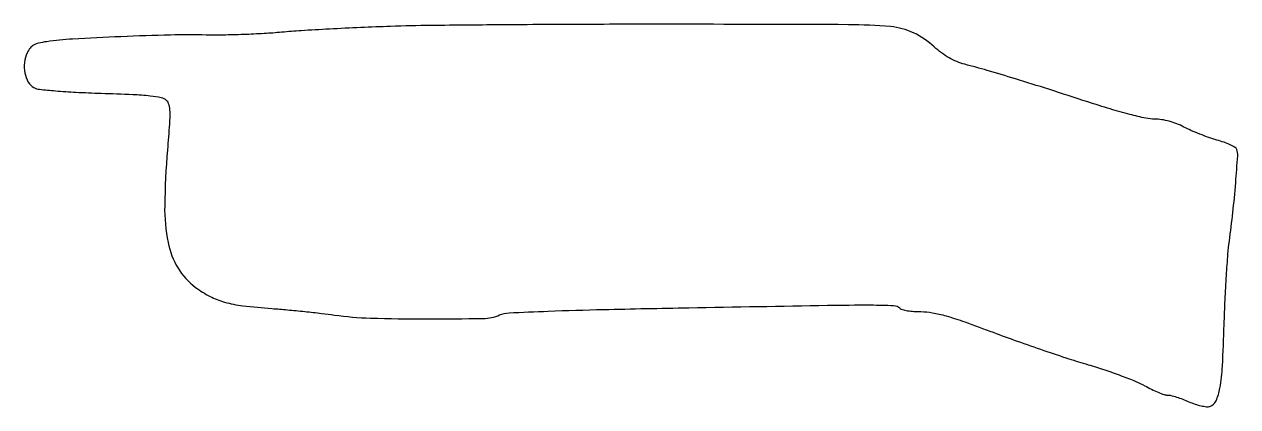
# Model space of a CAD drawing. Extents: x 0 to 379, y 0 to 120.
import ezdxf

# ---------------------------------------------------------------- set-up
doc = ezdxf.new("R2010")
doc.units = 0

msp = doc.modelspace()

# ---------------------------------------------------------------- linework, layer by layer
msp.add_lwpolyline([(114.5, 118.911714, 0.002742), (105.197269, 118.550479, 0.002372), (95.4375, 118.07147, 0.002387), (86.596724, 117.553168, 0.006957), (80.5, 117.081269, -0.008561), (75.071499, 116.678604, -0.005214), (68.646875, 116.379698, -0.005224), (62.269509, 116.216295, -0.009207), (57, 116.233393, 0.011445), (45.856537, 116.219685, 0.004408), (30.394538, 115.710271, 0.003875), (15.351333, 114.965015, 0.02121), (7.25373, 114.15528, 0.021878), (4.73008, 113.680838, 0.07317), (3.167488, 113.06457, 0.095603), (2.08005, 112.125402, 0.055272), (1.162775, 110.653745, 0.086616), (0.32434, 107.672322, 0.073925), (0.475456, 104.406863, 0.079993), (1.521078, 101.572963, 0.142523), (3.283816, 99.848106, 0.095589), (4.977247, 99.322785, 0.006543), (10.001376, 98.833334, 0.008483), (16.393899, 98.403992, 0.004703), (24.205579, 98.085953, -0.003065), (34.082399, 97.716251, -0.015644), (39.561446, 97.305495, -0.025168), (42.936116, 96.773218, -0.145718), (44.505318, 95.923763, -0.13492), (45.315393, 94.4991, -0.055597), (45.622777, 92.281239, -0.024302), (45.539288, 88.479629, -0.003191), (44.918292, 80.423763, 0.016689), (44.048833, 63.028414, 0.054523), (45.110319, 51.569596, 0.084668), (48.210257, 43.582967, 0.099483), (53.660855, 37.583355, 0.038668), (58.195754, 34.754712, 0.052472), (62.682219, 32.985846, 0.038026), (68.442499, 31.849981, 0.01097), (77.480666, 30.972912, -0.004167), (82.320175, 30.569655, -0.002928), (87.759946, 30.038553, -0.002954), (92.961358, 29.468874, -0.006181), (97, 28.951716, 0.027247), (108.179693, 27.996438, 0.007737), (125.630616, 27.729647, 0.004433), (143.371935, 27.890239, 0.09427), (148.5, 28.961295, -0.086374), (151.420499, 29.619178, -0.00272), (163.657834, 30.155577, -0.003915), (180.891794, 30.681984, -0.001133), (207.5, 31.225919, -0.000263), (250.693135, 31.988266, -0.005004), (264.181239, 32.084231, -0.009912), (271.347954, 31.921401, -0.18788), (273.36465, 31.03535, 0.136798), (274.079563, 30.632175, 0.020867), (275.699062, 30.304134, 0.022037), (277.692139, 30.075817, 0.0175), (279.85769, 30, -0.045307), (283.415725, 29.676932, -0.024288), (287.714088, 28.671998, -0.015885), (293.5567, 26.800427, -0.004656), (302.40769, 23.558698, 0.004592), (309.865825, 20.826025, 0.003411), (318.151009, 17.939865, 0.003447), (326.006614, 15.323604, 0.007782), (332, 13.47599, -0.009297), (337.161284, 11.867756, -0.008914), (342.332632, 10.047292, -0.00888), (346.835633, 8.279639, -0.031494), (349.621727, 6.917292, 0.015251), (351.729347, 5.80052, 0.01701), (353.826785, 4.856955, 0.016534), (355.657678, 4.176856, 0.080824), (356.744608, 4, -0.060398), (357.81172, 3.870626, -0.014678), (359.525103, 3.395232, -0.014838), (361.471326, 2.7293, -0.014281), (363.399988, 1.941215, 0.023714), (365.322034, 1.197819, 0.025992), (367.248422, 0.665377, 0.026658), (368.927563, 0.386836, 0.104987), (369.965322, 0.488994, 0.21538), (371.884444, 2.212023, 0.060736), (373.076494, 6.155036, 0.029838), (373.859527, 13.079689, 0.00542), (374.403828, 26, -0.003884), (374.701894, 33.632813, -0.00387), (375.118762, 41.26875, -0.003791), (375.585169, 47.933959, -0.015178), (376.025194, 52, 0.007512), (377.128948, 60.918763, 0.006894), (377.999896, 70.125496, 0.003192), (378.62934, 78.59915, 0.108971), (378.331599, 80.578249, 0.1696), (377.816988, 81.186238, 0.022574), (376.30791, 81.98583, 0.02404), (374.365222, 82.793562, 0.018063), (372.160226, 83.499505, -0.015307), (369.655665, 84.286167, -0.009851), (366.801064, 85.343238, -0.009902), (364.046454, 86.488925, -0.018307), (361.864672, 87.544365, 0.027976), (359.619388, 88.577466, 0.027977), (357.272845, 89.353424, 0.028984), (354.945661, 89.838436, 0.036897), (352.759231, 90, -0.053101), (349.99435, 90.294469, -0.009955), (345.032303, 91.467373, -0.009792), (338.905094, 93.173736, -0.006372), (331.89456, 95.372613, 0.001948), (319.730674, 99.306393, 0.003103), (309.294828, 102.565255, 0.003628), (300.512984, 105.178399, 0.007175), (293.5, 107.101291, -0.034903), (291.028576, 107.928644, -0.032151), (288.624726, 109.110952, -0.030616), (286.283664, 110.653417, -0.025673), (284, 112.558007, 0.077412), (277.552942, 116.892942, 0.0873), (270.353146, 118.833549, 0.021301), (257.24739, 119.44373, 0.000719), (205.5, 119.572586, 0.00099), (177.469995, 119.546551, 0.001088), (150.30625, 119.408397, 0.001013), (127.086395, 119.192704, 0.005503)], format="xyb", close=True)

doc.saveas('drawing.dxf')
